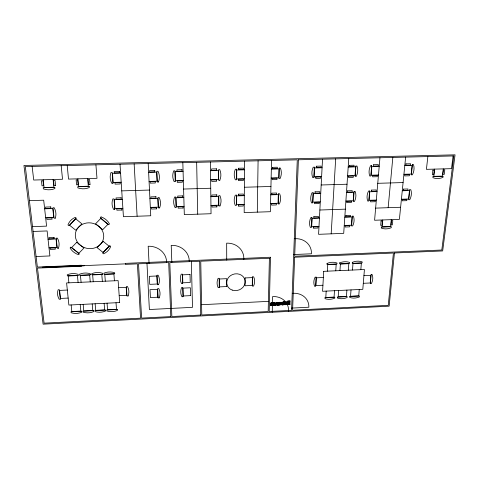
<?xml version="1.0" encoding="UTF-8"?>
<svg xmlns="http://www.w3.org/2000/svg" width="479" height="479" viewBox="0 0 479 479"><rect width="100%" height="100%" fill="white"/><g stroke="black" fill="none" stroke-linecap="round" stroke-linejoin="round"><path stroke-width="0.72" d="M243.823 259.361L243.829 258.379A17.244 15.711 -13.7 0 0 226.669 243.158L226.723 260.085M244.565 161.136L244.182 212.592L270.366 211.7L271.539 160.465M257.307 212.143L258.085 160.8M272.695 304.554L272.228 305.243C270.665 306.123 269.515 304.333 271.749 304.931A0.796 0.701 -18.7 0 0 272.162 304.602L272.246 304.44M270.384 304.237L272.347 304.141L270.384 304.237C269.881 302.728 272.377 302.033 272.761 303.53M270.407 305.315L270.39 304.752L271.779 305.027A0.796 0.701 -18.7 0 0 272.198 304.698L272.317 304.045M272.24 312.254L272.641 296.555A16.52 14.448 -18.5 0 1 288.532 310.5L288.502 311.41M274.707 303.884C275.084 305.578 270.485 304.692 274.413 305.243A1.114 0.976 -19 0 0 275 304.782L275.185 303.542M275.15 303.375L274.449 302.644L273.072 302.818L273.09 303.399L273.946 303.051L274.695 303.572M276.221 303.393C279.179 302.447 274.712 302.447 276.149 305.177L275.641 305.105L275.754 303.027M275.67 305.201C275.156 304.033 275.976 301.417 277.485 302.842L277.461 302.465L277.94 302.441L277.898 305.087L277.389 305.021L277.898 305.087M276.149 305.177L276.155 303.626M277.425 305.117L277.443 303.111M277.862 304.991L277.94 302.441M280.808 304.105L280.293 304.979L279.012 304.662L278.568 305.057L278.586 303.213M278.568 305.057C277.161 303.441 280.143 301.022 280.652 302.89C278.868 302.441 278.808 303.602 280.574 303.596M279.041 305.033L279.012 304.662M280.287 303.931C280.688 305.117 278.341 304.734 279.047 303.596L280.233 303.902M279.089 303.351L279.485 302.698L280.652 302.89M279.059 304.404L279.047 303.596M280.616 302.794L280.628 302.357M281.897 302.944C279.646 302.243 283.293 302.59 281.035 302.297M282.011 304.883L282.035 302.973L282.011 304.883L282.484 304.86L282.532 302.207L282.047 302.608M282.083 302.704L282.059 302.231M282.484 304.86L282.532 302.207M284.113 304.273L283.712 304.794L282.838 304.818C282.406 303.83 283.831 305.015 283.694 304.015M282.909 302.644L283.784 302.596L282.909 302.644L282.885 302.189L283.796 302.243L282.885 302.189M283.748 303.812L283.748 302.5M283.796 302.243L283.784 301.411L284.298 301.483L283.784 301.411M284.215 303.991L284.227 302.477L284.58 302.56L284.227 302.477M284.58 302.56L284.263 301.387M284.544 302.465L284.275 302.219M285.406 302.836L285.358 304.71L284.885 304.734L285.059 302.393M284.885 304.734C282.861 301.429 289.214 301.842 285.203 302.345M285.358 304.71L285.376 303.165M286.67 302.285L287.155 301.974L287.101 304.62L286.628 304.644L286.658 302.644L286.113 302.387M286.628 304.644L286.658 302.644M286.705 302.375L286.682 301.998M287.101 304.62L287.155 301.974M287.723 301.596L289.573 301.501L287.723 301.596L287.699 301.099L290.052 300.98L289.963 304.476L287.616 304.596L287.592 304.099L289.478 304.099L287.592 304.099M287.801 302.926L289.526 302.836L287.801 302.926L287.777 302.429L289.544 302.435L287.777 302.429M289.478 304.099L289.49 302.746M289.544 302.435L289.538 301.405M322.529 159.196L318.589 234.321L343.706 233.357L348.766 158.543M283.73 304.111L283.712 303.716M326.181 291.112L325.804 297.495L334.073 297.082L334.486 290.711M327.361 271.18L327.75 264.582L336.186 264.216L335.761 270.803M331.175 233.842L335.677 158.866M338.629 290.508L338.204 296.878L346.437 296.465L346.898 290.106M339.958 270.611L340.401 264.031L348.802 263.66L348.329 270.234M351.023 289.903L350.55 296.262L358.747 295.854L359.25 289.502M352.502 270.048L352.993 263.474L361.358 263.109L360.831 269.671M379.949 157.765L374.596 220.25L399.396 219.352L405.647 157.13M382.775 219.957L382.152 226.842L390.607 226.525L391.265 219.651M388.152 207.694L392.828 157.447M270.39 304.003L271.084 302.878L272.653 303.303M275.197 303.86L274.964 304.686A1.114 0.976 -19 0 1 274.377 305.147L273.186 305.159M272.802 304.387L272.785 303.692M427.861 156.573L426.412 169.338L451.487 168.656L453.11 155.944M434.681 169.117L433.824 176.362L442.38 176.116L443.267 168.883M270.857 303.884L271.539 303.045L272.359 303.812L270.857 303.884L272.359 303.812M284.149 304.369L284.179 303.896M280.317 304.105L279.766 304.572L279.023 304.309M272.773 304.291L272.437 305.081M285.442 302.932L285.933 302.375L286.693 302.74M278.646 303.087L279.311 302.447L280.664 302.453M274.641 304.291L273.419 304.818M270.91 303.584L271.898 303.177M280.724 304.434L279.592 304.943M275.868 302.956L277.072 302.602M284.041 304.416L282.838 304.818M285.969 302.471L285.484 302.584M282.999 304.375L283.664 304.315M273.084 303.303L274.245 303.003L274.736 303.979M272.192 305.147L270.378 305.219M291.663 308.105L308.853 307.219A16.49 14.382 -21 0 0 293.25 293.268L292.226 293.316M201.587 304.71L268.408 301.369M277.97 302.536L277.461 302.465M282.095 302.327L282.568 302.303M286.717 302.093L287.19 302.069M170.488 308.452L149.382 309.518L146.975 263.462M171.548 308.398L192.492 307.344L191.355 261.582M275.641 305.105L276.114 305.081M278.533 304.961L279.006 304.937M281.975 304.788L282.448 304.764M284.849 304.638L285.322 304.614M286.592 304.554L287.065 304.524M323.367 277.503L316.308 277.826L315.901 285.568L322.924 285.233M363.926 275.629L370.866 275.305L370.201 282.987L363.298 283.311M67.329 290.052L59.606 290.406L60.474 298.435L68.156 298.07M118.624 287.675L126.193 287.322L126.713 295.28L119.187 295.639M293.693 254.541L311.458 253.792A17.07 15.358 -24.9 0 0 295.351 238.686L294.292 238.728M81.502 265.725L125.438 263.869M36.099 256.499L49.906 255.942L47.116 230.944L33.093 231.447M48.996 247.805L56.947 247.499L56.037 238.949L48.044 239.249M319.002 226.411L311.703 226.681L312.104 218.346L319.439 218.089M344.239 225.477L351.454 225.208L352.047 216.927L344.802 217.185M32.512 226.627L46.583 226.13L43.691 200.204L29.393 200.641M45.637 217.694L53.738 217.424L52.792 208.551L44.649 208.814M319.864 210.018L345.347 209.149M375.638 208.12L400.606 207.269M122.881 208.299L114.942 208.557L114.325 199.701L122.307 199.45M150.334 207.401L158.178 207.15L157.789 198.354L149.903 198.593M184.074 206.305L176.302 206.557L176.015 197.785L183.828 197.546M210.946 205.431L218.628 205.18L218.556 196.468L210.838 196.707M244.248 204.347L236.638 204.593L236.662 195.905L244.308 195.666M270.551 203.491L278.071 203.246L278.305 194.612L270.749 194.845M320.289 201.869L312.889 202.108L313.302 193.528L320.738 193.294M345.892 201.036L353.209 200.797L353.825 192.271L346.473 192.498M376.326 200.042L369.07 200.282L369.764 191.774L377.057 191.552M401.414 199.228L408.587 198.995L409.473 190.546L402.264 190.768M121.756 190.876L149.49 190.055M183.589 189.049L210.73 188.247M244.374 187.253L270.94 186.469M321.175 184.984L347.03 184.223M377.757 183.313L403.09 182.565M121.193 182.206L113.122 182.433L112.487 173.302L120.6 173.087M149.071 181.427L157.04 181.206L156.639 172.135L148.634 172.344M183.343 180.469L175.452 180.685L175.152 171.644L183.086 171.434M210.628 179.703L218.424 179.481L218.352 170.5L210.515 170.71M244.434 178.757L236.71 178.972L236.734 170.015L244.5 169.811M271.138 178.008L278.766 177.793L279.012 168.895L271.342 169.099M321.619 176.595L314.104 176.805L314.529 167.961L322.08 167.758M347.592 175.865L355.017 175.655L355.652 166.872L348.191 167.069M378.47 174.997L371.111 175.206L371.824 166.447L379.218 166.249M403.923 174.284L411.198 174.081L412.108 165.381L404.797 165.572M279.053 303.255L280.73 303.758M279.077 303.692L279.508 303.71M279.892 303.662L280.323 304.027M279.389 304.961L279.047 304.758M282.071 303.069L281.053 302.842M274.892 302.979L273.072 302.818M272.102 303.219L272.323 303.716M275.006 303.063L275.215 303.638M290.052 300.98L287.699 301.099M289.963 304.476L287.616 304.596M272.725 303.435L272.832 304.087M32.135 166.423L33.716 180.032L62.527 179.248L61.18 165.698M43.218 179.775L44.068 187.493L53.893 187.211L53.085 179.505M68.892 282.838L68.198 275.982L77.442 275.575L78.095 282.418M71.137 304.937L71.808 311.548L80.843 311.099L80.209 304.494M280.784 303.86L280.838 304.201M67.222 165.548L68.515 179.086L96.986 178.308L95.92 164.836M81.083 282.287L80.442 275.443L89.651 275.036L90.25 281.874M83.154 304.351L83.777 310.949L92.776 310.5L92.196 303.908M77.903 178.829L78.598 186.505L88.304 186.229L87.657 178.565M93.225 281.736L92.639 274.91L101.805 274.503L102.356 281.323M95.129 303.764L95.698 310.356L104.662 309.907L104.129 303.327M105.314 281.191L104.781 274.377L113.912 273.976L114.409 280.784M107.051 303.183L107.565 309.757L116.493 309.314L116.014 302.746M120.025 164.237L123.426 216.7L150.741 215.772L148.203 163.537M134.15 163.884L137.114 216.233M149.059 263.372L148.191 246.248A17.657 15.987 -0.1 0 1 166.59 261.636L166.632 262.63M171.841 262.408L171.213 245.344A17.513 15.927 -3.8 0 1 189.247 260.678L189.271 261.672M182.834 162.674L184.313 214.628L211.047 213.718L210.407 161.986M196.653 162.327L197.713 214.173M236.428 195.127L236.404 205.377L235.279 205.413A13.885 13.071 -22.1 0 1 235.297 195.163L236.428 195.127M236.5 169.213L236.47 179.781L235.327 179.811A14.107 13.46 -26.3 0 1 235.351 169.243L236.5 169.213M238.368 204.826L238.362 206.192L243.212 206.03L243.218 204.665L238.368 204.826M238.41 194.187L238.404 195.57L243.284 195.414L243.29 194.037L238.41 194.187M238.47 179.218L238.464 180.625L243.38 180.487L243.392 179.08L238.47 179.218M238.512 168.255L238.506 169.68L243.458 169.548L243.464 168.123L238.512 168.255M245.122 277.934L245.056 285.783L252.277 285.448L252.373 277.598L245.122 277.934M252.607 276.88L252.487 286.137L253.553 286.089A13.226 11.855 -15.5 0 0 253.678 276.832L252.607 276.88M269.402 258.277L268.168 311.554L201.785 314.99L200.755 261.187L269.402 258.277M271.557 203.743L271.527 205.102L276.317 204.94L276.353 203.587L271.557 203.743M271.809 193.157L271.779 194.534L276.599 194.384L276.634 193.013L271.809 193.157M272.162 178.272L272.126 179.673L276.988 179.535L277.024 178.134L272.162 178.272M272.419 167.369L272.383 168.782L277.275 168.656L277.311 167.237L272.419 167.369M270.479 257.253L269.192 311.5L291.579 310.338L297.279 159.824L25.309 166.596L37.368 267.078L81.454 265.222L81.55 266.228L37.488 268.096L44.098 323.163L140.551 318.164L137.395 263.863L125.474 264.372L125.408 263.372L270.479 257.253M278.556 193.821L278.275 204.012L279.383 203.97A13.855 12.963 -26.5 0 0 279.67 193.791L278.556 193.821M279.269 168.087L278.976 178.583L280.101 178.553A14.089 13.34 -31.3 0 0 280.401 168.057L279.269 168.087M294.639 257.211L292.591 310.29L388.253 305.333L393.421 253.032L294.639 257.211M298.387 159.794L294.675 256.235L441.8 250.032L453.864 155.926L298.387 159.794M311.919 217.598L311.446 227.435L310.368 227.477A13.58 12.28 -31.8 0 1 310.829 217.64L311.919 217.598M313.11 192.756L312.625 202.886L311.53 202.922A13.813 12.616 -35.4 0 1 312.009 192.792L313.11 192.756M314.338 167.165L313.835 177.601L312.727 177.631A14.071 12.951 -39.8 0 1 313.218 167.195L314.338 167.165M313.356 226.896L313.29 228.202L317.936 228.034L318.008 226.723L313.356 226.896M313.853 216.688L313.787 218.017L318.469 217.849L318.535 216.526L313.853 216.688M314.559 202.342L314.493 203.689L319.212 203.533L319.277 202.186L314.559 202.342M315.074 191.828L315.008 193.193L319.75 193.049L319.822 191.684L315.074 191.828M315.799 177.05L315.733 178.439L320.517 178.302L320.589 176.913L315.799 177.05M316.332 166.219L316.26 167.626L321.08 167.5L321.152 166.093L316.332 166.219M316.128 277.137L315.649 286.274L314.613 286.322A13.035 11.424 -26.4 0 1 315.08 277.185L316.128 277.137M323.714 271.342L322.583 291.286L362.807 289.328L364.429 269.509L323.714 271.342M325.049 297.722L324.99 298.662A12.975 11.31 -26.3 0 0 334.743 298.178L334.803 297.237L325.049 297.722M327.055 263.438L327.001 264.414L336.959 263.977L337.024 263.001A13.089 11.496 -27.4 0 0 327.055 263.438M337.45 297.106L337.384 298.046A12.957 11.245 -27.5 0 0 347.095 297.561L347.161 296.621L337.45 297.106M339.719 262.881L339.653 263.863L349.568 263.426L349.64 262.45A13.077 11.424 -28.7 0 0 339.719 262.881M345.197 225.717L345.108 227.016L349.7 226.848L349.796 225.543L345.197 225.717M345.886 215.562L345.796 216.879L350.418 216.718L350.514 215.4L345.886 215.562M346.862 201.288L346.772 202.629L351.43 202.473L351.526 201.132L346.862 201.288M347.574 190.834L347.485 192.187L352.173 192.043L352.269 190.69L347.574 190.834M348.58 176.128L348.484 177.511L353.215 177.374L353.31 175.997L348.58 176.128M349.311 165.357L349.215 166.758L353.975 166.632L354.077 165.231L349.311 165.357M352.322 216.173L351.622 225.944L352.682 225.902A13.568 12.167 -33.8 0 0 353.394 216.131L352.322 216.173M354.101 191.492L353.376 201.551L354.454 201.515A13.807 12.49 -37.2 0 0 355.19 191.456L354.101 191.492M355.933 166.069L355.19 176.434L356.28 176.404A14.071 12.819 -41.3 0 0 357.035 166.045L355.933 166.069M349.796 296.489L349.724 297.429A12.945 11.179 -28.7 0 0 359.394 296.944L359.466 296.01L349.796 296.489M352.328 262.33L352.257 263.306L362.124 262.875L362.202 261.899A13.065 11.358 -29.9 0 0 352.328 262.33M369.602 191.013L368.788 201.048L367.716 201.084A13.807 12.238 -40 0 1 368.525 191.043L369.602 191.013M371.662 165.656L370.824 175.997L369.734 176.027A14.077 12.55 -43.5 0 1 370.566 165.686L371.662 165.656M370.698 200.509L370.59 201.845L375.213 201.695L375.326 200.36L370.698 200.509M371.56 190.097L371.447 191.45L376.093 191.301L376.213 189.953L371.56 190.097M372.764 175.452L372.65 176.823L377.338 176.691L377.458 175.32L372.764 175.452M373.644 164.722L373.53 166.117L378.248 165.991L378.368 164.596L373.644 164.722M371.135 274.605L370.351 283.664L371.369 283.616A13.005 11.245 -29.6 0 0 372.159 274.557L371.135 274.605M381.068 220.945L380.673 225.346L382.014 225.292L382.416 220.897L381.068 220.945M381.368 227.082L381.278 228.094A13.592 11.921 -37.9 0 0 391.253 227.717L391.349 226.705L381.368 227.082M391.463 220.568L391.038 224.956L392.379 224.908L392.798 220.52L391.463 220.568M394.433 252.984L389.14 306.177L43.11 324.169L23.95 165.477L455.05 154.831L442.668 250.942L394.433 252.984M402.354 199.48L402.222 200.809L406.791 200.659L406.928 199.33L402.354 199.48M403.402 189.115L403.264 190.462L407.863 190.319L408 188.977L403.402 189.115M404.875 174.548L404.737 175.919L409.371 175.787L409.509 174.416L404.875 174.548M405.952 163.878L405.815 165.267L410.473 165.141L410.617 163.758L405.952 163.878M409.773 189.774L408.725 199.743L409.784 199.707A13.807 12.119 -41 0 0 410.832 189.738L409.773 189.774M412.413 164.584L411.335 174.853L412.407 174.823A14.083 12.418 -44.2 0 0 413.491 164.56L412.413 164.584M432.926 170.141L432.387 174.763L433.74 174.727L434.285 170.105L432.926 170.141M433.028 176.601L432.902 177.667A14.136 12.191 -45.7 0 0 442.991 177.38L443.123 176.314L433.028 176.601M443.434 169.853L442.865 174.47L444.219 174.428L444.787 169.817L443.434 169.853M76.137 218.125L68.868 225.693L67.958 224.956A14.508 13.089 12.4 0 1 75.227 217.382L76.137 218.125M75.766 218.855L69.611 225.268L75.748 230.219L81.897 223.843L75.766 218.855M70.856 247.188L70.102 247.966A14.376 12.897 10.7 0 0 78.604 254.696L79.358 253.93L70.856 247.188M101.057 216.927L100.285 217.717L108.715 224.705L109.487 223.915A14.4 13.071 10.6 0 0 101.057 216.927M76.766 242.284L71.664 247.547L78.867 253.259L83.957 248.032L76.766 242.284M100.776 218.418L95.572 223.783L102.728 229.663L107.919 224.334L100.776 218.418M103.195 241.386L97.081 247.625L103.003 252.397L109.104 246.194L103.195 241.386M109.835 245.781L102.632 253.098L103.506 253.804A14.28 12.885 9.1 0 0 110.703 246.487L109.835 245.781M170.805 316.601L141.622 318.11L138.503 263.821L168.704 262.54L170.805 316.601M200.737 315.05L171.859 316.541L169.8 262.492L199.671 261.229L200.737 315.05M81.675 311.254L71.012 311.793L71.114 312.763A13.891 12.053 6.2 0 0 81.765 312.23L81.675 311.254M93.603 310.661L82.981 311.194L83.077 312.164A13.819 12.041 5.1 0 0 93.686 311.631L93.603 310.661M105.482 310.063L94.908 310.596L94.992 311.566A13.753 12.029 3.9 0 0 105.56 311.033L105.482 310.063M117.307 309.47L106.781 309.997L106.853 310.967A13.681 12.011 2.6 0 0 117.379 310.44L117.307 309.47M60.318 299.165L59.18 299.219A13.987 12.173 7.1 0 1 58.151 289.747L59.294 289.693L60.318 299.165M128.103 295.926L126.989 295.98L126.372 286.592L127.492 286.544A13.729 12.119 2.6 0 1 128.103 295.926M157.842 297.214L150.412 297.567L150.005 289.675L157.471 289.328L157.842 297.214M190.57 295.627L183.229 295.986L182.99 288.13L190.367 287.783L190.57 295.627M159.196 297.854L158.1 297.908L157.669 288.603L158.771 288.55A13.538 12.017 -1.5 0 1 159.196 297.854M183.026 296.699L181.936 296.752A13.328 11.903 -8.2 0 1 181.649 287.478L182.738 287.43L183.026 296.699M119.678 302.566L68.874 305.051L66.593 282.939L118.127 280.616L119.678 302.566M158.591 284.664L157.489 284.718L157.046 275.257L158.16 275.209A13.652 12.214 -0.7 0 1 158.591 284.664M182.625 283.556L181.529 283.604A13.436 12.101 -8 0 1 181.23 274.18L182.331 274.132L182.625 283.556M226.747 286.544L219.46 286.885L219.4 279.006L226.717 278.67L226.747 286.544M219.244 287.604L218.167 287.657A13.262 11.897 -13.8 0 1 218.089 278.347L219.172 278.299L219.244 287.604M156.855 275.994L149.322 276.329L149.735 284.352L157.226 284.011L156.855 275.994M190.025 274.515L182.583 274.844L182.828 282.832L190.235 282.49L190.025 274.515M78.251 275.329L67.341 275.808L67.234 274.79A14.041 12.28 7.5 0 1 78.155 274.311L78.251 275.329M90.459 274.796L79.592 275.269L79.496 274.251A13.963 12.268 6.4 0 1 90.369 273.778L90.459 274.796M102.614 274.263L91.794 274.736L91.705 273.719A13.891 12.256 5.1 0 1 102.53 273.246L102.614 274.263M114.715 273.731L103.943 274.204L103.859 273.192A13.825 12.238 3.7 0 1 114.643 272.719L114.715 273.731M84.202 265.42L42.386 267.186L42.427 267.575L84.238 265.809L84.202 265.42M55.169 247.853L50.103 248.05L50.253 249.391L55.319 249.194L55.169 247.853M58.444 248.206L57.27 248.254L56.199 238.165L57.378 238.117A14.645 12.921 14.2 0 1 58.444 248.206M54.043 237.374L48.942 237.566L49.092 238.925L54.187 238.734L54.043 237.374M121.923 210.018L116.864 210.179L116.774 208.79L121.834 208.622L121.923 210.018M156.471 208.88L151.472 209.042L151.406 207.658L156.405 207.497L156.471 208.88M183.08 208.006L178.128 208.167L178.086 206.79L183.038 206.629L183.08 208.006M216.897 206.892L212.005 207.054L211.987 205.683L216.885 205.527L216.897 206.892M51.93 217.777L46.768 217.951L46.918 219.346L52.079 219.172L51.93 217.777M55.265 218.167L54.073 218.208L52.953 207.742L54.157 207.706A14.975 13.346 18.1 0 1 55.265 218.167M50.762 206.91L45.559 207.078L45.715 208.491L50.912 208.323L50.762 206.91M114.756 209.359L113.583 209.395A14.43 13.412 9.8 0 1 112.846 198.941L114.026 198.905L114.756 209.359M159.609 207.892L158.447 207.928L157.998 197.546L159.16 197.51A14.304 13.388 6 0 1 159.609 207.892M176.092 207.353L174.943 207.389A14.077 13.31 -4.5 0 1 174.59 197.037L175.751 197.001L176.092 207.353M219.999 205.916L218.861 205.952L218.783 195.672L219.927 195.636A13.999 13.25 -10.4 0 1 219.999 205.916M121.121 197.791L116.026 197.947L116.128 199.354L121.217 199.198L121.121 197.791M155.92 196.719L150.891 196.875L150.957 198.276L155.986 198.12L155.92 196.719M182.727 195.899L177.739 196.049L177.787 197.444L182.768 197.288L182.727 195.899M216.789 194.851L211.862 195.001L211.874 196.39L216.801 196.234L216.789 194.851M120.121 182.541L114.984 182.685L115.08 184.122L120.217 183.972L120.121 182.541M155.244 181.553L150.161 181.697L150.232 183.122L155.304 182.978L155.244 181.553M182.289 180.799L177.254 180.936L177.302 182.355L182.331 182.218L182.289 180.799M216.652 179.829L211.682 179.972L211.7 181.385L216.664 181.242L216.652 179.829M112.936 183.259L111.739 183.289A14.687 13.801 14.8 0 1 110.984 172.512L112.182 172.476L112.936 183.259M158.489 181.978L157.316 182.008L156.849 171.302L158.034 171.272A14.544 13.789 10.9 0 1 158.489 181.978M175.236 181.505L174.069 181.535A14.292 13.723 -2.3 0 1 173.703 170.859L174.883 170.829L175.236 181.505M219.813 180.248L218.663 180.284L218.586 169.68L219.741 169.65A14.208 13.663 -10.5 0 1 219.813 180.248M43.559 185.75L42.002 185.792L41.451 180.87L43.014 180.828L43.559 185.75M55.588 185.409L54.037 185.451L53.522 180.541L55.079 180.493L55.588 185.409M78.125 184.774L76.586 184.816L76.137 179.918L77.682 179.876L78.125 184.774M90.01 184.439L88.477 184.481L88.064 179.589L89.603 179.547L90.01 184.439M54.798 187.415L43.212 187.75L43.338 188.882A15.322 13.861 23 0 0 54.917 188.552L54.798 187.415M89.196 186.433L77.742 186.762L77.843 187.888A15.041 13.861 20.7 0 0 89.286 187.558L89.196 186.433M119.391 171.362L114.218 171.5L114.313 172.955L119.487 172.817L119.391 171.362M154.741 170.44L149.628 170.572L149.699 172.021L154.807 171.883L154.741 170.44M181.966 169.728L176.901 169.859L176.949 171.302L182.008 171.165L181.966 169.728M216.556 168.824L211.55 168.955L211.568 170.386L216.568 170.255L216.556 168.824M232.249 290.1A9.317 8.353 -14.6 0 0 245.104 280.772A9.317 8.353 -14.6 0 0 230.375 275.724A9.317 8.353 -14.6 0 0 232.249 290.1M78.831 243.889A14.256 12.867 10.7 0 0 102.973 240.338A14.256 12.867 10.7 0 0 86.729 222.98A14.256 12.867 10.7 0 0 78.831 243.889"/></g></svg>
